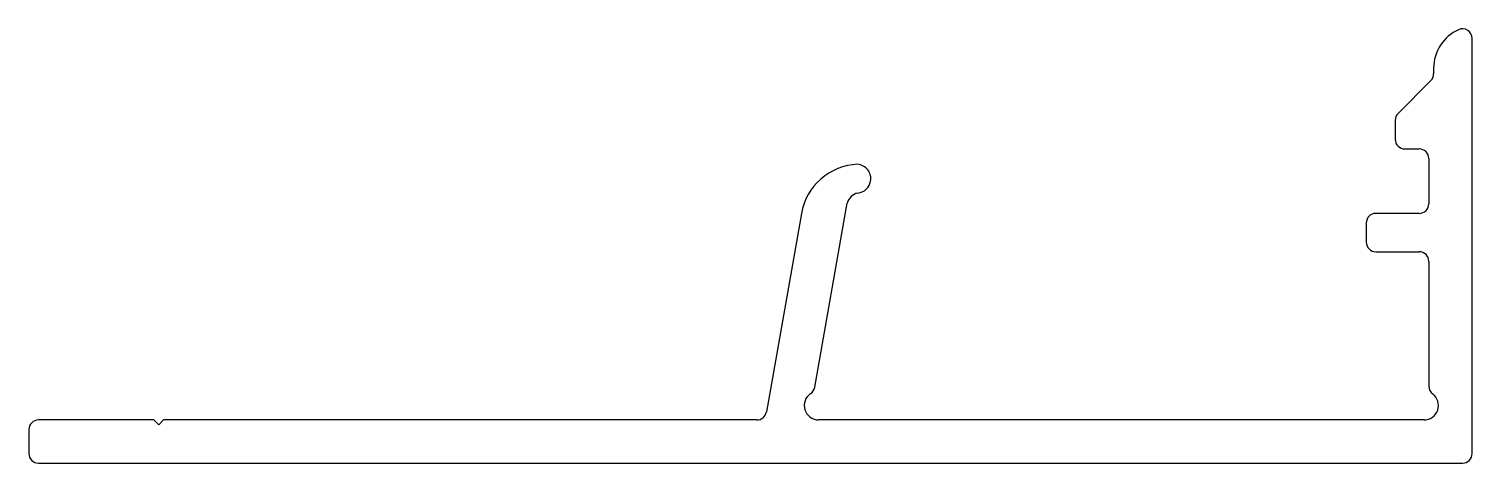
# Model space of a CAD drawing. Extents: x -19 to 19, y 2.8 to 14.3.
import ezdxf

# ---------------------------------------------------------------- set-up
doc = ezdxf.new("R2010")
doc.units = 0
doc.layers.get('0').update_dxf_attribs({"linetype": 'CONTINUOUS'})

msp = doc.modelspace()

# ---------------------------------------------------------------- linework, layer by layer
for p, q in [((19.05, 3.093), (19.05, 14.066)), ((18.034, 13.279), (18.034, 13.13)), ((17.96, 12.95), (17.093, 12.084)), ((17.019, 11.904), (17.019, 11.399)), ((17.273, 11.145), (17.653, 11.145)), ((17.907, 10.891), (17.907, 9.697)), ((1.694, 4.845), (2.552, 9.714)), ((1.343, 9.439), (0.418, 4.192)), ((16.256, 9.189), (16.256, 8.681)), ((17.653, 9.443), (16.51, 9.443)), ((16.51, 8.427), (17.653, 8.427)), ((17.907, 8.173), (17.907, 4.871)), ((-15.748, 3.982), (-18.796, 3.982)), ((-15.621, 3.855), (-15.748, 3.982)), ((-15.494, 3.982), (-15.621, 3.855)), ((0.168, 3.982), (-15.494, 3.982)), ((17.78, 3.982), (1.799, 3.982)), ((-19.05, 3.728), (-19.05, 3.093)), ((-18.796, 2.839), (18.796, 2.839))]:
    msp.add_line(p, q)
for centre, radius, start, end in [((19.152, 13.279), 1.118, 114.3157, 180), ((18.796, 14.066), 0.254, 360, 114.3157), ((17.78, 13.13), 0.254, 315, 360), ((17.273, 11.904), 0.254, 135, 180), ((17.273, 11.399), 0.254, 180, 270), ((17.653, 10.891), 0.254, 0, 90), ((2.894, 9.165), 1.575, 92.4157, 170), ((2.795, 10.359), 0.381, 350, 85.0876), ((2.795, 10.359), 0.381, 275.4983, 350), ((2.919, 9.609), 0.381, 103.2077, 164.0473), ((17.653, 9.697), 0.254, 270, 0), ((16.51, 9.189), 0.254, 90, 180), ((16.51, 8.681), 0.254, 180, 270), ((17.653, 8.173), 0.254, 360, 90), ((1.799, 4.363), 0.381, 124.0425, 270), ((1.444, 4.889), 0.254, 304.0425, 350), ((17.78, 4.363), 0.381, 270, 53.1301), ((18.161, 4.871), 0.254, 180, 233.1301), ((0.168, 4.236), 0.254, 270, 350), ((-18.796, 3.728), 0.254, 90, 180), ((-18.796, 3.093), 0.254, 180, 270), ((18.796, 3.093), 0.254, 270, 360)]:
    msp.add_arc(centre, radius, start, end)

doc.saveas('drawing.dxf')
